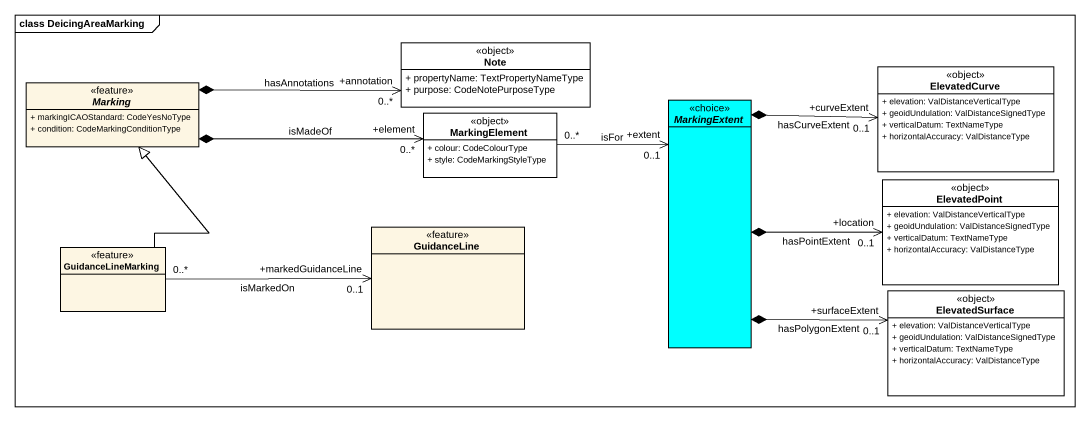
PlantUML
@startuml
mainframe class DeicingAreaMarking
hide circle
hide empty members
skinparam classAttributeIconSize 0
class "Note" as Note_ <<object>> #FFFFFF {
  + propertyName: TextPropertyNameType
  + purpose: CodeNotePurposeType
}
class ElevatedCurve <<object>> #FFFFFF {
  + elevation: ValDistanceVerticalType
  + geoidUndulation: ValDistanceSignedType
  + verticalDatum: TextNameType
  + horizontalAccuracy: ValDistanceType
}
abstract class Marking <<feature>> {
  + markingICAOStandard: CodeYesNoType
  + condition: CodeMarkingConditionType
}
class MarkingElement <<object>> #FFFFFF {
  + colour: CodeColourType
  + style: CodeMarkingStyleType
}
abstract class MarkingExtent <<choice>> #00FFFF
class ElevatedPoint <<object>> #FFFFFF {
  + elevation: ValDistanceVerticalType
  + geoidUndulation: ValDistanceSignedType
  + verticalDatum: TextNameType
  + horizontalAccuracy: ValDistanceType
}
class GuidanceLine <<feature>>
class GuidanceLineMarking <<feature>>
class ElevatedSurface <<object>> #FFFFFF {
  + elevation: ValDistanceVerticalType
  + geoidUndulation: ValDistanceSignedType
  + verticalDatum: TextNameType
  + horizontalAccuracy: ValDistanceType
}
Marking *-right-> "+annotation\n0..*" Note_ : hasAnnotations
Marking *-right-> "+element\n0..*" MarkingElement : isMadeOf
MarkingElement "0..*" -right-> "+extent\n0..1" MarkingExtent : isFor
MarkingExtent *-right-> "+curveExtent\n0..1" ElevatedCurve : hasCurveExtent
MarkingExtent *-right-> "+location\n0..1" ElevatedPoint : hasPointExtent
MarkingExtent *-right-> "+surfaceExtent\n0..1" ElevatedSurface : hasPolygonExtent
GuidanceLineMarking -up-|> Marking
GuidanceLineMarking "0..*" -right-> "+markedGuidanceLine\n0..1" GuidanceLine : isMarkedOn
@enduml
